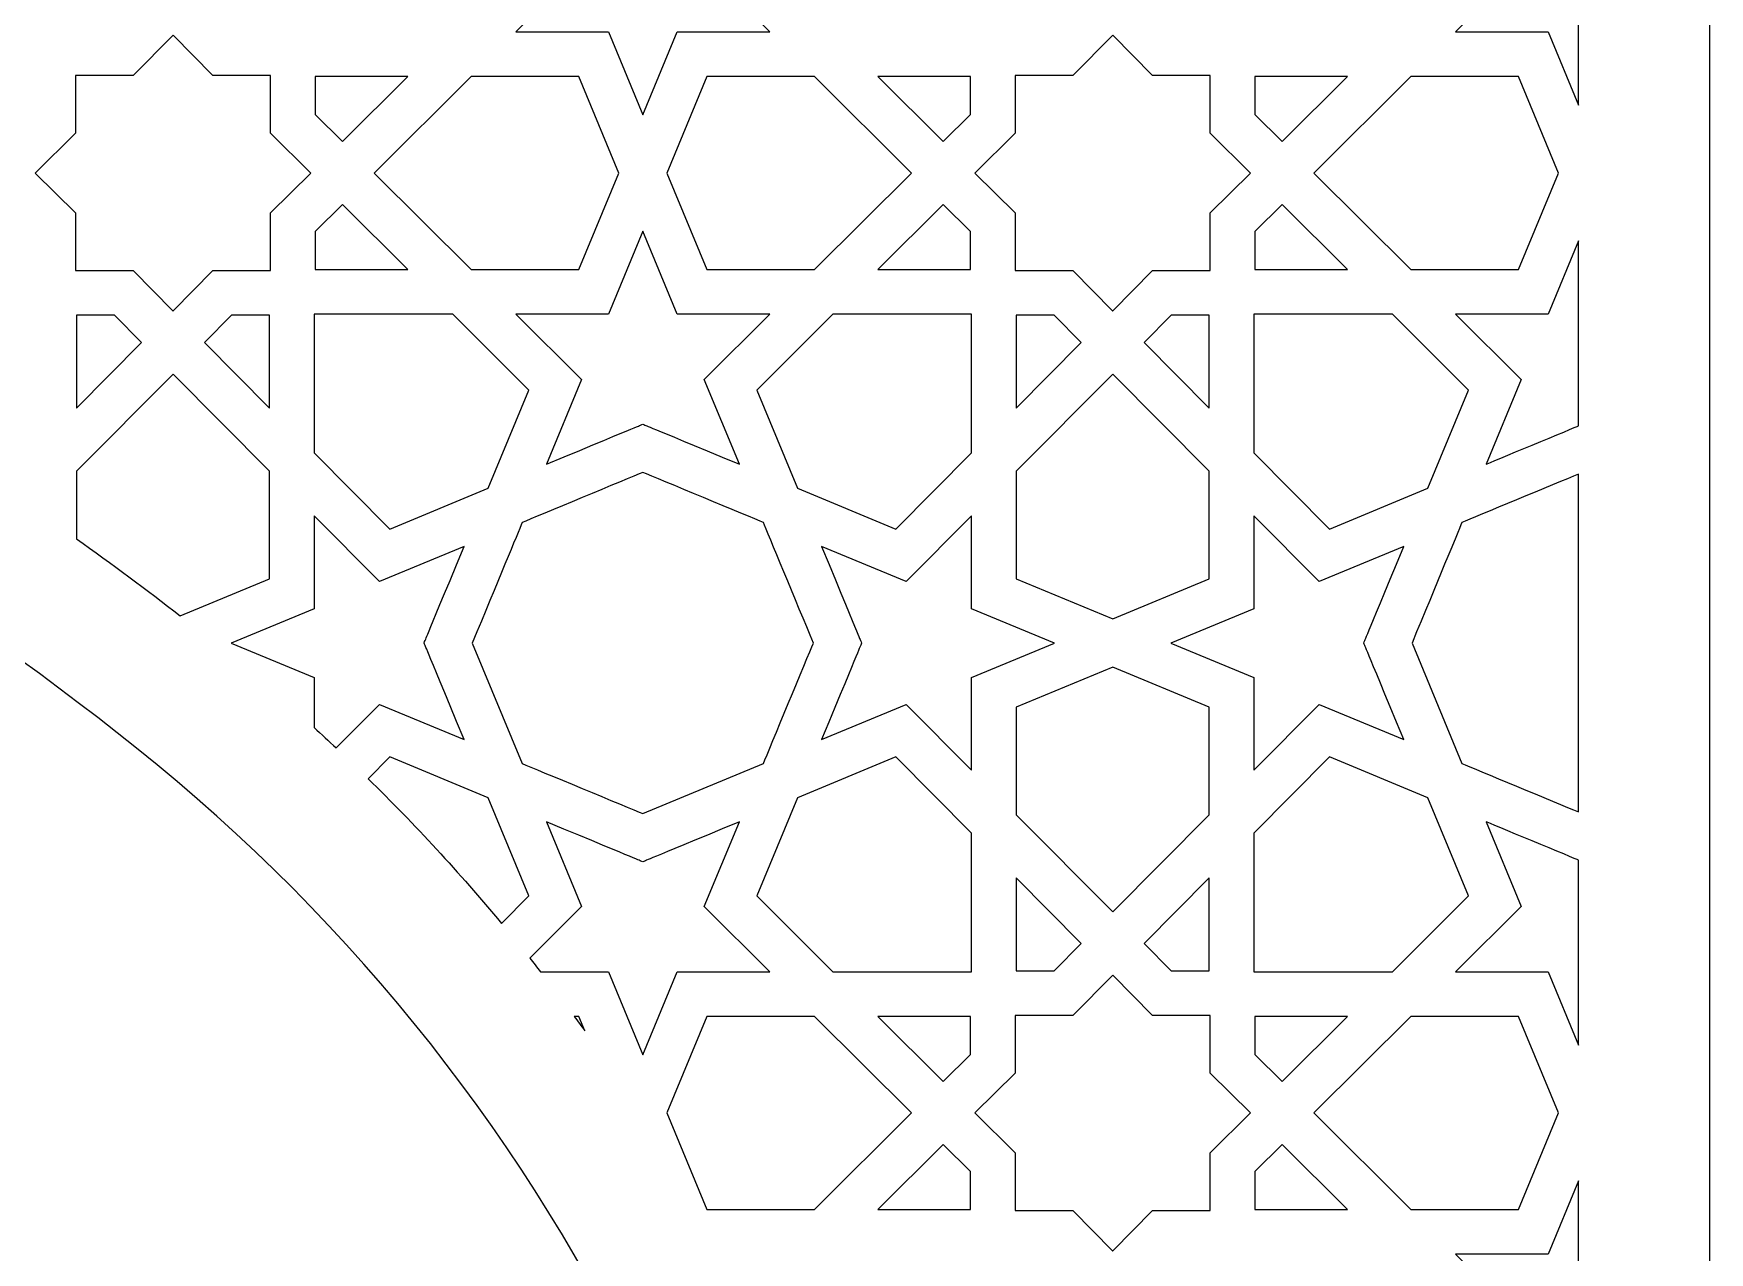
# Model space of a CAD drawing. Header units: millimetres. Extents: x -127 to 127, y -57 to 57.
# Drawn here: x 72.2 to 126.9, y -14.3 to 25.5 of the extents above; entities that cross this region are included whole.
import ezdxf

# ---------------------------------------------------------------- set-up
doc = ezdxf.new("R2010")
doc.units = ezdxf.units.MM
doc.header["$MEASUREMENT"] = 0
doc.layers.add('layer 1', color=7, linetype='Continuous')

msp = doc.modelspace()

# ---------------------------------------------------------------- linework, layer by layer
at = {"layer": 'layer 1', "color": 250}
for points, knots in [([(-126.8236, 57.1955), (-126.8236, 57.1955), (-126.8236, -56.9736), (-126.8236, -56.9736), (-126.8236, -56.9736), (-126.8236, -56.9736), (-98.0774, -56.9736), (-98.0774, -56.9736), (-98.0774, -56.9736), (-98.0774, -56.9736), (-98.0774, -45.5069), (-98.0774, -45.5069), (-98.0774, -45.5069), (-98.0774, -26.682), (-89.8408, -9.3041), (-75.48, 2.171), (-75.48, 2.171), (-48.3803, 23.8245), (-21.5625, 21.922), (0.0607, 47.8307), (0.0607, 47.8307), (21.6842, 21.922), (48.5017, 23.8249), (75.6017, 2.171), (75.6017, 2.171), (89.9626, -9.3041), (98.1992, -26.682), (98.1992, -45.5069), (98.1992, -45.5069), (98.1992, -45.5069), (98.1992, -56.9736), (98.1992, -56.9736), (98.1992, -56.9736), (98.1992, -56.9736), (126.9453, -56.9736), (126.9453, -56.9736), (126.9453, -56.9736), (126.9453, -56.9736), (126.9453, 57.1955), (126.9453, 57.1955), (126.9453, 57.1955), (126.9453, 57.1955), (-126.8236, 57.1955), (-126.8236, 57.1955)], [0, 0, 0, 0, 0.0833333, 0.0833333, 0.0833333, 0.0833333, 0.1666667, 0.1666667, 0.1666667, 0.1666667, 0.25, 0.25, 0.25, 0.25, 0.3333333, 0.3333333, 0.3333333, 0.3333333, 0.4166667, 0.4166667, 0.4166667, 0.4166667, 0.5, 0.5, 0.5, 0.5, 0.5833333, 0.5833333, 0.5833333, 0.5833333, 0.6666667, 0.6666667, 0.6666667, 0.6666667, 0.75, 0.75, 0.75, 0.75, 0.8333333, 0.8333333, 0.8333333, 0.8333333, 1, 1, 1, 1]), ([(92.1262, 29.1359), (92.3121, 29.2142), (91.942, 29.0604), (95.2765, 30.4426), (95.2765, 30.4426), (95.2765, 30.4426), (94.1299, 27.6783), (94.1299, 27.6783), (94.1299, 27.6783), (94.1299, 27.6783), (96.2724, 25.5457), (96.2724, 25.5457), (96.2724, 25.5457), (96.2724, 25.5457), (93.2466, 25.5457), (93.2466, 25.5457), (93.2466, 25.5457), (93.2466, 25.5457), (92.1262, 22.8403), (92.1262, 22.8403), (92.1262, 22.8403), (92.1262, 22.8403), (91.0057, 25.5457), (91.0057, 25.5457), (91.0057, 25.5457), (91.0057, 25.5457), (87.9803, 25.5457), (87.9803, 25.5457), (87.9803, 25.5457), (87.9803, 25.5457), (90.1227, 27.6783), (90.1227, 27.6783), (90.1227, 27.6783), (90.1227, 27.6783), (88.9762, 30.4426), (88.9762, 30.4426), (88.9762, 30.4426), (92.1791, 29.1151), (91.9036, 29.2294), (92.1262, 29.1359)], [0, 0, 0, 0, 0.0909091, 0.0909091, 0.0909091, 0.0909091, 0.1818182, 0.1818182, 0.1818182, 0.1818182, 0.2727273, 0.2727273, 0.2727273, 0.2727273, 0.3636364, 0.3636364, 0.3636364, 0.3636364, 0.4545455, 0.4545455, 0.4545455, 0.4545455, 0.5454545, 0.5454545, 0.5454545, 0.5454545, 0.6363636, 0.6363636, 0.6363636, 0.6363636, 0.7272727, 0.7272727, 0.7272727, 0.7272727, 0.8181818, 0.8181818, 0.8181818, 0.8181818, 1, 1, 1, 1]), ([(120.7978, 27.6783), (120.7978, 27.6783), (119.6513, 30.4426), (119.6513, 30.4426), (119.6513, 30.4426), (119.7046, 30.4204), (122.6203, 29.2121), (122.6707, 29.191), (122.6707, 29.191), (122.6707, 29.191), (122.6707, 23.1553), (122.6707, 23.1553), (122.6707, 23.1553), (122.6707, 23.1553), (121.6808, 25.5457), (121.6808, 25.5457), (121.6808, 25.5457), (121.6808, 25.5457), (118.6554, 25.5457), (118.6554, 25.5457), (118.6554, 25.5457), (118.6554, 25.5457), (120.7978, 27.6783), (120.7978, 27.6783)], [0, 0, 0, 0, 0.1428571, 0.1428571, 0.1428571, 0.1428571, 0.2857143, 0.2857143, 0.2857143, 0.2857143, 0.4285714, 0.4285714, 0.4285714, 0.4285714, 0.5714286, 0.5714286, 0.5714286, 0.5714286, 0.7142857, 0.7142857, 0.7142857, 0.7142857, 1, 1, 1, 1]), ([(72.2881, 20.9398), (72.2881, 20.9398), (73.6029, 22.2412), (73.6029, 22.2412), (73.6029, 22.2412), (73.6029, 22.2412), (73.6029, 24.1258), (73.6029, 24.1258), (73.6029, 24.1258), (73.6029, 24.1258), (75.487, 24.1258), (75.487, 24.1258), (75.487, 24.1258), (75.487, 24.1258), (76.7888, 25.4402), (76.7888, 25.4402), (76.7888, 25.4402), (76.7888, 25.4402), (78.0905, 24.1258), (78.0905, 24.1258), (78.0905, 24.1258), (78.0905, 24.1258), (79.9747, 24.1258), (79.9747, 24.1258), (79.9747, 24.1258), (79.9747, 24.1258), (79.9747, 22.2412), (79.9747, 22.2412), (79.9747, 22.2412), (79.9747, 22.2412), (81.2892, 20.9398), (81.2892, 20.9398), (81.2892, 20.9398), (81.2892, 20.9398), (79.9747, 19.6384), (79.9747, 19.6384), (79.9747, 19.6384), (79.9747, 19.6384), (79.9747, 17.7539), (79.9747, 17.7539), (79.9747, 17.7539), (79.9747, 17.7539), (78.0905, 17.7539), (78.0905, 17.7539), (78.0905, 17.7539), (78.0905, 17.7539), (76.7934, 16.444), (76.7934, 16.444), (76.7934, 16.444), (76.7934, 16.444), (76.793, 16.4444), (76.793, 16.4444), (76.793, 16.4444), (76.793, 16.4444), (76.7881, 16.4398), (76.7881, 16.4398), (76.7881, 16.4398), (76.7881, 16.4398), (75.487, 17.7539), (75.487, 17.7539), (75.487, 17.7539), (75.487, 17.7539), (73.6029, 17.7539), (73.6029, 17.7539), (73.6029, 17.7539), (73.6029, 17.7539), (73.6029, 19.6384), (73.6029, 19.6384), (73.6029, 19.6384), (73.6029, 19.6384), (72.2881, 20.9398), (72.2881, 20.9398)], [0, 0, 0, 0, 0.0526316, 0.0526316, 0.0526316, 0.0526316, 0.1052632, 0.1052632, 0.1052632, 0.1052632, 0.1578947, 0.1578947, 0.1578947, 0.1578947, 0.2105263, 0.2105263, 0.2105263, 0.2105263, 0.2631579, 0.2631579, 0.2631579, 0.2631579, 0.3157895, 0.3157895, 0.3157895, 0.3157895, 0.3684211, 0.3684211, 0.3684211, 0.3684211, 0.4210526, 0.4210526, 0.4210526, 0.4210526, 0.4736842, 0.4736842, 0.4736842, 0.4736842, 0.5263158, 0.5263158, 0.5263158, 0.5263158, 0.5789474, 0.5789474, 0.5789474, 0.5789474, 0.6315789, 0.6315789, 0.6315789, 0.6315789, 0.6842105, 0.6842105, 0.6842105, 0.6842105, 0.7368421, 0.7368421, 0.7368421, 0.7368421, 0.7894737, 0.7894737, 0.7894737, 0.7894737, 0.8421053, 0.8421053, 0.8421053, 0.8421053, 0.8947368, 0.8947368, 0.8947368, 0.8947368, 1, 1, 1, 1]), ([(107.4639, 25.4402), (107.4639, 25.4402), (108.7653, 24.1258), (108.7653, 24.1258), (108.7653, 24.1258), (108.7653, 24.1258), (110.6498, 24.1258), (110.6498, 24.1258), (110.6498, 24.1258), (110.6498, 24.1258), (110.6498, 22.2412), (110.6498, 22.2412), (110.6498, 22.2412), (110.6498, 22.2412), (111.9643, 20.9398), (111.9643, 20.9398), (111.9643, 20.9398), (111.9643, 20.9398), (110.6498, 19.6384), (110.6498, 19.6384), (110.6498, 19.6384), (110.6498, 19.6384), (110.6498, 17.7539), (110.6498, 17.7539), (110.6498, 17.7539), (110.6498, 17.7539), (108.7653, 17.7539), (108.7653, 17.7539), (108.7653, 17.7539), (108.7653, 17.7539), (107.4646, 16.4402), (107.4646, 16.4402), (107.4646, 16.4402), (107.4646, 16.4402), (107.46, 16.4444), (107.46, 16.4444), (107.46, 16.4444), (107.46, 16.4444), (107.4593, 16.4437), (107.4593, 16.4437), (107.4593, 16.4437), (107.4593, 16.4437), (106.1621, 17.7539), (106.1621, 17.7539), (106.1621, 17.7539), (106.1621, 17.7539), (104.2779, 17.7539), (104.2779, 17.7539), (104.2779, 17.7539), (104.2779, 17.7539), (104.2779, 19.6384), (104.2779, 19.6384), (104.2779, 19.6384), (104.2779, 19.6384), (102.9631, 20.9398), (102.9631, 20.9398), (102.9631, 20.9398), (102.9631, 20.9398), (104.2779, 22.2412), (104.2779, 22.2412), (104.2779, 22.2412), (104.2779, 22.2412), (104.2779, 24.1258), (104.2779, 24.1258), (104.2779, 24.1258), (104.2779, 24.1258), (106.1621, 24.1258), (106.1621, 24.1258), (106.1621, 24.1258), (106.1621, 24.1258), (107.4639, 25.4402), (107.4639, 25.4402)], [0, 0, 0, 0, 0.0526316, 0.0526316, 0.0526316, 0.0526316, 0.1052632, 0.1052632, 0.1052632, 0.1052632, 0.1578947, 0.1578947, 0.1578947, 0.1578947, 0.2105263, 0.2105263, 0.2105263, 0.2105263, 0.2631579, 0.2631579, 0.2631579, 0.2631579, 0.3157895, 0.3157895, 0.3157895, 0.3157895, 0.3684211, 0.3684211, 0.3684211, 0.3684211, 0.4210526, 0.4210526, 0.4210526, 0.4210526, 0.4736842, 0.4736842, 0.4736842, 0.4736842, 0.5263158, 0.5263158, 0.5263158, 0.5263158, 0.5789474, 0.5789474, 0.5789474, 0.5789474, 0.6315789, 0.6315789, 0.6315789, 0.6315789, 0.6842105, 0.6842105, 0.6842105, 0.6842105, 0.7368421, 0.7368421, 0.7368421, 0.7368421, 0.7894737, 0.7894737, 0.7894737, 0.7894737, 0.8421053, 0.8421053, 0.8421053, 0.8421053, 0.8947368, 0.8947368, 0.8947368, 0.8947368, 1, 1, 1, 1]), ([(84.4578, 24.0919), (84.4578, 24.0919), (82.32, 21.9643), (82.32, 21.9643), (82.32, 21.9643), (82.32, 21.9643), (81.4285, 22.8477), (81.4285, 22.8477), (81.4285, 22.8477), (81.4285, 22.8477), (81.4285, 24.0919), (81.4285, 24.0919), (81.4285, 24.0919), (81.4285, 24.0919), (84.4578, 24.0919), (84.4578, 24.0919)], [0, 0, 0, 0, 0.2, 0.2, 0.2, 0.2, 0.4, 0.4, 0.4, 0.4, 0.6, 0.6, 0.6, 0.6, 1, 1, 1, 1]), ([(86.5202, 24.0919), (86.5202, 24.0919), (90.0342, 24.0919), (90.0342, 24.0919), (90.0342, 24.0919), (90.0342, 24.0919), (91.3391, 20.9398), (91.3391, 20.9398), (91.3391, 20.9398), (91.3391, 20.9398), (90.0342, 17.7881), (90.0342, 17.7881), (90.0342, 17.7881), (90.0342, 17.7881), (86.5202, 17.7881), (86.5202, 17.7881), (86.5202, 17.7881), (86.5202, 17.7881), (83.3522, 20.9398), (83.3522, 20.9398), (83.3522, 20.9398), (83.3522, 20.9398), (86.5202, 24.0919), (86.5202, 24.0919)], [0, 0, 0, 0, 0.1428571, 0.1428571, 0.1428571, 0.1428571, 0.2857143, 0.2857143, 0.2857143, 0.2857143, 0.4285714, 0.4285714, 0.4285714, 0.4285714, 0.5714286, 0.5714286, 0.5714286, 0.5714286, 0.7142857, 0.7142857, 0.7142857, 0.7142857, 1, 1, 1, 1]), ([(97.7325, 17.7881), (97.7325, 17.7881), (94.2185, 17.7881), (94.2185, 17.7881), (94.2185, 17.7881), (94.2185, 17.7881), (92.9132, 20.9398), (92.9132, 20.9398), (92.9132, 20.9398), (92.9132, 20.9398), (94.2185, 24.0919), (94.2185, 24.0919), (94.2185, 24.0919), (94.2185, 24.0919), (97.7325, 24.0919), (97.7325, 24.0919), (97.7325, 24.0919), (97.7325, 24.0919), (100.9005, 20.9398), (100.9005, 20.9398), (100.9005, 20.9398), (100.9005, 20.9398), (97.7325, 17.7881), (97.7325, 17.7881)], [0, 0, 0, 0, 0.1428571, 0.1428571, 0.1428571, 0.1428571, 0.2857143, 0.2857143, 0.2857143, 0.2857143, 0.4285714, 0.4285714, 0.4285714, 0.4285714, 0.5714286, 0.5714286, 0.5714286, 0.5714286, 0.7142857, 0.7142857, 0.7142857, 0.7142857, 1, 1, 1, 1]), ([(102.8238, 24.0919), (102.8238, 24.0919), (102.8238, 22.8477), (102.8238, 22.8477), (102.8238, 22.8477), (102.8238, 22.8477), (101.9323, 21.9643), (101.9323, 21.9643), (101.9323, 21.9643), (101.9323, 21.9643), (99.7945, 24.0919), (99.7945, 24.0919), (99.7945, 24.0919), (99.7945, 24.0919), (102.8238, 24.0919), (102.8238, 24.0919)], [0, 0, 0, 0, 0.2, 0.2, 0.2, 0.2, 0.4, 0.4, 0.4, 0.4, 0.6, 0.6, 0.6, 0.6, 1, 1, 1, 1]), ([(115.1329, 24.0919), (115.1329, 24.0919), (112.9951, 21.9643), (112.9951, 21.9643), (112.9951, 21.9643), (112.9951, 21.9643), (112.1036, 22.8477), (112.1036, 22.8477), (112.1036, 22.8477), (112.1036, 22.8477), (112.1036, 24.0919), (112.1036, 24.0919), (112.1036, 24.0919), (112.1036, 24.0919), (115.1329, 24.0919), (115.1329, 24.0919)], [0, 0, 0, 0, 0.2, 0.2, 0.2, 0.2, 0.4, 0.4, 0.4, 0.4, 0.6, 0.6, 0.6, 0.6, 1, 1, 1, 1]), ([(120.7089, 17.7881), (120.7089, 17.7881), (117.1949, 17.7881), (117.1949, 17.7881), (117.1949, 17.7881), (117.1949, 17.7881), (114.027, 20.9398), (114.027, 20.9398), (114.027, 20.9398), (114.027, 20.9398), (117.1949, 24.0919), (117.1949, 24.0919), (117.1949, 24.0919), (117.1949, 24.0919), (120.7089, 24.0919), (120.7089, 24.0919), (120.7089, 24.0919), (120.7089, 24.0919), (122.0142, 20.9398), (122.0142, 20.9398), (122.0142, 20.9398), (122.0142, 20.9398), (120.7089, 17.7881), (120.7089, 17.7881)], [0, 0, 0, 0, 0.1428571, 0.1428571, 0.1428571, 0.1428571, 0.2857143, 0.2857143, 0.2857143, 0.2857143, 0.4285714, 0.4285714, 0.4285714, 0.4285714, 0.5714286, 0.5714286, 0.5714286, 0.5714286, 0.7142857, 0.7142857, 0.7142857, 0.7142857, 1, 1, 1, 1]), ([(81.4285, 17.7881), (81.4285, 17.7881), (81.4285, 19.032), (81.4285, 19.032), (81.4285, 19.032), (81.4285, 19.032), (82.32, 19.9157), (82.32, 19.9157), (82.32, 19.9157), (82.32, 19.9157), (84.4578, 17.7881), (84.4578, 17.7881), (84.4578, 17.7881), (84.4578, 17.7881), (81.4285, 17.7881), (81.4285, 17.7881)], [0, 0, 0, 0, 0.2, 0.2, 0.2, 0.2, 0.4, 0.4, 0.4, 0.4, 0.6, 0.6, 0.6, 0.6, 1, 1, 1, 1]), ([(99.7945, 17.7881), (99.7945, 17.7881), (101.9323, 19.9157), (101.9323, 19.9157), (101.9323, 19.9157), (101.9323, 19.9157), (102.8238, 19.032), (102.8238, 19.032), (102.8238, 19.032), (102.8238, 19.032), (102.8238, 17.7881), (102.8238, 17.7881), (102.8238, 17.7881), (102.8238, 17.7881), (99.7945, 17.7881), (99.7945, 17.7881)], [0, 0, 0, 0, 0.2, 0.2, 0.2, 0.2, 0.4, 0.4, 0.4, 0.4, 0.6, 0.6, 0.6, 0.6, 1, 1, 1, 1]), ([(112.1036, 17.7881), (112.1036, 17.7881), (112.1036, 19.032), (112.1036, 19.032), (112.1036, 19.032), (112.1036, 19.032), (112.9951, 19.9157), (112.9951, 19.9157), (112.9951, 19.9157), (112.9951, 19.9157), (115.1329, 17.7881), (115.1329, 17.7881), (115.1329, 17.7881), (115.1329, 17.7881), (112.1036, 17.7881), (112.1036, 17.7881)], [0, 0, 0, 0, 0.2, 0.2, 0.2, 0.2, 0.4, 0.4, 0.4, 0.4, 0.6, 0.6, 0.6, 0.6, 1, 1, 1, 1]), ([(91.0057, 16.3343), (91.0057, 16.3343), (92.1262, 19.0394), (92.1262, 19.0394), (92.1262, 19.0394), (92.1262, 19.0394), (93.2466, 16.3343), (93.2466, 16.3343), (93.2466, 16.3343), (93.2466, 16.3343), (96.2724, 16.3343), (96.2724, 16.3343), (96.2724, 16.3343), (96.2724, 16.3343), (94.1299, 14.2014), (94.1299, 14.2014), (94.1299, 14.2014), (94.1299, 14.2014), (95.2765, 11.4374), (95.2765, 11.4374), (95.2765, 11.4374), (92.0426, 12.7776), (92.3459, 12.6517), (92.1262, 12.7438), (92.1262, 12.7438), (91.9216, 12.658), (92.3244, 12.8252), (88.9762, 11.4374), (88.9762, 11.4374), (88.9762, 11.4374), (90.1227, 14.2014), (90.1227, 14.2014), (90.1227, 14.2014), (90.1227, 14.2014), (87.9803, 16.3343), (87.9803, 16.3343), (87.9803, 16.3343), (87.9803, 16.3343), (91.0057, 16.3343), (91.0057, 16.3343)], [0, 0, 0, 0, 0.0909091, 0.0909091, 0.0909091, 0.0909091, 0.1818182, 0.1818182, 0.1818182, 0.1818182, 0.2727273, 0.2727273, 0.2727273, 0.2727273, 0.3636364, 0.3636364, 0.3636364, 0.3636364, 0.4545455, 0.4545455, 0.4545455, 0.4545455, 0.5454545, 0.5454545, 0.5454545, 0.5454545, 0.6363636, 0.6363636, 0.6363636, 0.6363636, 0.7272727, 0.7272727, 0.7272727, 0.7272727, 0.8181818, 0.8181818, 0.8181818, 0.8181818, 1, 1, 1, 1]), ([(122.6707, 12.6891), (122.6259, 12.6704), (119.6961, 11.4558), (119.6513, 11.4374), (119.6513, 11.4374), (119.6513, 11.4374), (120.7978, 14.2014), (120.7978, 14.2014), (120.7978, 14.2014), (120.7978, 14.2014), (118.6554, 16.3343), (118.6554, 16.3343), (118.6554, 16.3343), (118.6554, 16.3343), (121.6808, 16.3343), (121.6808, 16.3343), (121.6808, 16.3343), (121.6808, 16.3343), (122.6707, 18.7244), (122.6707, 18.7244), (122.6707, 18.7244), (122.6707, 18.7244), (122.6707, 12.6891), (122.6707, 12.6891)], [0, 0, 0, 0, 0.1428571, 0.1428571, 0.1428571, 0.1428571, 0.2857143, 0.2857143, 0.2857143, 0.2857143, 0.4285714, 0.4285714, 0.4285714, 0.4285714, 0.5714286, 0.5714286, 0.5714286, 0.5714286, 0.7142857, 0.7142857, 0.7142857, 0.7142857, 1, 1, 1, 1]), ([(73.6367, 13.2708), (73.6367, 13.2708), (73.6367, 16.3001), (73.6367, 16.3001), (73.6367, 16.3001), (73.6367, 16.3001), (74.881, 16.3001), (74.881, 16.3001), (74.881, 16.3001), (74.881, 16.3001), (75.7647, 15.4086), (75.7647, 15.4086), (75.7647, 15.4086), (75.7647, 15.4086), (73.6367, 13.2708), (73.6367, 13.2708)], [0, 0, 0, 0, 0.2, 0.2, 0.2, 0.2, 0.4, 0.4, 0.4, 0.4, 0.6, 0.6, 0.6, 0.6, 1, 1, 1, 1]), ([(79.9405, 16.3001), (79.9405, 16.3001), (79.9405, 13.2708), (79.9405, 13.2708), (79.9405, 13.2708), (79.9405, 13.2708), (77.8129, 15.4086), (77.8129, 15.4086), (77.8129, 15.4086), (77.8129, 15.4086), (78.6966, 16.3001), (78.6966, 16.3001), (78.6966, 16.3001), (78.6966, 16.3001), (79.9405, 16.3001), (79.9405, 16.3001)], [0, 0, 0, 0, 0.2, 0.2, 0.2, 0.2, 0.4, 0.4, 0.4, 0.4, 0.6, 0.6, 0.6, 0.6, 1, 1, 1, 1]), ([(87.0758, 10.6514), (87.0758, 10.6514), (83.8701, 9.3218), (83.8701, 9.3218), (83.8701, 9.3218), (83.8701, 9.3218), (81.3943, 11.8089), (81.3943, 11.8089), (81.3943, 11.8089), (81.3943, 11.8089), (81.3943, 16.3343), (81.3943, 16.3343), (81.3943, 16.3343), (81.3943, 16.3343), (85.9197, 16.3343), (85.9197, 16.3343), (85.9197, 16.3343), (85.9197, 16.3343), (88.4068, 13.8589), (88.4068, 13.8589), (88.4068, 13.8589), (88.4068, 13.8589), (87.0758, 10.6514), (87.0758, 10.6514)], [0, 0, 0, 0, 0.1428571, 0.1428571, 0.1428571, 0.1428571, 0.2857143, 0.2857143, 0.2857143, 0.2857143, 0.4285714, 0.4285714, 0.4285714, 0.4285714, 0.5714286, 0.5714286, 0.5714286, 0.5714286, 0.7142857, 0.7142857, 0.7142857, 0.7142857, 1, 1, 1, 1]), ([(102.858, 11.8089), (102.858, 11.8089), (100.3826, 9.3218), (100.3826, 9.3218), (100.3826, 9.3218), (100.3826, 9.3218), (97.1751, 10.6521), (97.1751, 10.6521), (97.1751, 10.6521), (97.1751, 10.6521), (95.8459, 13.8589), (95.8459, 13.8589), (95.8459, 13.8589), (95.8459, 13.8589), (98.3326, 16.3343), (98.3326, 16.3343), (98.3326, 16.3343), (98.3326, 16.3343), (102.858, 16.3343), (102.858, 16.3343), (102.858, 16.3343), (102.858, 16.3343), (102.858, 11.8089), (102.858, 11.8089)], [0, 0, 0, 0, 0.1428571, 0.1428571, 0.1428571, 0.1428571, 0.2857143, 0.2857143, 0.2857143, 0.2857143, 0.4285714, 0.4285714, 0.4285714, 0.4285714, 0.5714286, 0.5714286, 0.5714286, 0.5714286, 0.7142857, 0.7142857, 0.7142857, 0.7142857, 1, 1, 1, 1]), ([(104.3118, 13.2708), (104.3118, 13.2708), (104.3118, 16.3001), (104.3118, 16.3001), (104.3118, 16.3001), (104.3118, 16.3001), (105.5561, 16.3001), (105.5561, 16.3001), (105.5561, 16.3001), (105.5561, 16.3001), (106.4398, 15.4086), (106.4398, 15.4086), (106.4398, 15.4086), (106.4398, 15.4086), (104.3118, 13.2708), (104.3118, 13.2708)], [0, 0, 0, 0, 0.2, 0.2, 0.2, 0.2, 0.4, 0.4, 0.4, 0.4, 0.6, 0.6, 0.6, 0.6, 1, 1, 1, 1]), ([(110.6156, 16.3001), (110.6156, 16.3001), (110.6156, 13.2708), (110.6156, 13.2708), (110.6156, 13.2708), (110.6156, 13.2708), (108.4876, 15.4086), (108.4876, 15.4086), (108.4876, 15.4086), (108.4876, 15.4086), (109.3717, 16.3001), (109.3717, 16.3001), (109.3717, 16.3001), (109.3717, 16.3001), (110.6156, 16.3001), (110.6156, 16.3001)], [0, 0, 0, 0, 0.2, 0.2, 0.2, 0.2, 0.4, 0.4, 0.4, 0.4, 0.6, 0.6, 0.6, 0.6, 1, 1, 1, 1]), ([(114.5448, 9.3218), (114.5448, 9.3218), (112.0694, 11.8089), (112.0694, 11.8089), (112.0694, 11.8089), (112.0694, 11.8089), (112.0694, 16.3343), (112.0694, 16.3343), (112.0694, 16.3343), (112.0694, 16.3343), (116.5948, 16.3343), (116.5948, 16.3343), (116.5948, 16.3343), (116.5948, 16.3343), (119.0819, 13.8589), (119.0819, 13.8589), (119.0819, 13.8589), (119.0819, 13.8589), (117.7509, 10.6514), (117.7509, 10.6514), (117.7509, 10.6514), (117.7509, 10.6514), (114.5448, 9.3218), (114.5448, 9.3218)], [0, 0, 0, 0, 0.1428571, 0.1428571, 0.1428571, 0.1428571, 0.2857143, 0.2857143, 0.2857143, 0.2857143, 0.4285714, 0.4285714, 0.4285714, 0.4285714, 0.5714286, 0.5714286, 0.5714286, 0.5714286, 0.7142857, 0.7142857, 0.7142857, 0.7142857, 1, 1, 1, 1]), ([(73.6367, 11.2088), (73.6367, 11.2088), (76.7888, 14.3768), (76.7888, 14.3768), (76.7888, 14.3768), (76.7888, 14.3768), (79.9405, 11.2088), (79.9405, 11.2088), (79.9405, 11.2088), (79.9405, 11.2088), (79.9405, 7.6948), (79.9405, 7.6948), (79.9405, 7.6948), (79.9405, 7.6948), (77.0269, 6.4883), (77.0269, 6.4883), (77.0269, 6.4883), (75.927, 7.3403), (74.7871, 8.1862), (73.6367, 9.0047), (73.6367, 9.0047), (73.6367, 9.0047), (73.6367, 11.2088), (73.6367, 11.2088)], [0, 0, 0, 0, 0.1428571, 0.1428571, 0.1428571, 0.1428571, 0.2857143, 0.2857143, 0.2857143, 0.2857143, 0.4285714, 0.4285714, 0.4285714, 0.4285714, 0.5714286, 0.5714286, 0.5714286, 0.5714286, 0.7142857, 0.7142857, 0.7142857, 0.7142857, 1, 1, 1, 1]), ([(110.6156, 11.2088), (110.6156, 11.2088), (110.6156, 7.6948), (110.6156, 7.6948), (110.6156, 7.6948), (110.6156, 7.6948), (107.4639, 6.3895), (107.4639, 6.3895), (107.4639, 6.3895), (107.4639, 6.3895), (104.3118, 7.6948), (104.3118, 7.6948), (104.3118, 7.6948), (104.3118, 7.6948), (104.3118, 11.2088), (104.3118, 11.2088), (104.3118, 11.2088), (104.3118, 11.2088), (107.4639, 14.3768), (107.4639, 14.3768), (107.4639, 14.3768), (107.4639, 14.3768), (110.6156, 11.2088), (110.6156, 11.2088)], [0, 0, 0, 0, 0.1428571, 0.1428571, 0.1428571, 0.1428571, 0.2857143, 0.2857143, 0.2857143, 0.2857143, 0.4285714, 0.4285714, 0.4285714, 0.4285714, 0.5714286, 0.5714286, 0.5714286, 0.5714286, 0.7142857, 0.7142857, 0.7142857, 0.7142857, 1, 1, 1, 1]), ([(88.1849, 9.5349), (88.658, 9.7321), (91.6263, 10.9619), (92.1262, 11.1693), (92.1262, 11.1693), (92.6253, 10.9626), (95.5947, 9.7321), (96.0674, 9.5349), (96.0674, 9.5349), (96.2018, 9.1948), (97.16, 6.888), (97.693, 5.6025), (97.693, 5.6025), (97.487, 5.1051), (96.2628, 2.1516), (96.06, 1.6665), (96.06, 1.6665), (96.06, 1.6665), (92.1262, 0.0356), (92.1262, 0.0356), (92.1262, 0.0356), (91.6266, 0.2427), (88.6552, 1.4746), (88.1909, 1.6672), (88.1909, 1.6672), (88.1909, 1.6672), (86.5593, 5.6025), (86.5593, 5.6025), (86.5593, 5.6025), (87.3711, 7.5615), (88.0445, 9.1796), (88.1849, 9.5349)], [0, 0, 0, 0, 0.1111111, 0.1111111, 0.1111111, 0.1111111, 0.2222222, 0.2222222, 0.2222222, 0.2222222, 0.3333333, 0.3333333, 0.3333333, 0.3333333, 0.4444444, 0.4444444, 0.4444444, 0.4444444, 0.5555556, 0.5555556, 0.5555556, 0.5555556, 0.6666667, 0.6666667, 0.6666667, 0.6666667, 0.7777778, 0.7777778, 0.7777778, 0.7777778, 1, 1, 1, 1]), ([(122.6707, 0.0896), (121.919, 0.4015), (119.2996, 1.4877), (118.866, 1.6672), (118.866, 1.6672), (118.866, 1.6672), (117.2344, 5.6025), (117.2344, 5.6025), (117.2344, 5.6025), (118.0462, 7.5615), (118.7196, 9.1796), (118.86, 9.5349), (118.86, 9.5349), (119.3013, 9.719), (121.919, 10.8035), (122.6707, 11.1153), (122.6707, 11.1153), (122.6707, 11.1153), (122.6707, 0.0896), (122.6707, 0.0896)], [0, 0, 0, 0, 0.1666667, 0.1666667, 0.1666667, 0.1666667, 0.3333333, 0.3333333, 0.3333333, 0.3333333, 0.5, 0.5, 0.5, 0.5, 0.6666667, 0.6666667, 0.6666667, 0.6666667, 1, 1, 1, 1]), ([(78.6892, 5.6025), (78.6892, 5.6025), (81.3943, 6.7225), (81.3943, 6.7225), (81.3943, 6.7225), (81.3943, 6.7225), (81.3943, 9.7483), (81.3943, 9.7483), (81.3943, 9.7483), (81.3943, 9.7483), (83.5269, 7.6059), (83.5269, 7.6059), (83.5269, 7.6059), (83.5269, 7.6059), (86.2912, 8.7524), (86.2912, 8.7524), (86.2912, 8.7524), (84.8706, 5.3252), (85.1041, 5.8875), (84.9852, 5.6025), (84.9852, 5.6025), (85.0773, 5.382), (84.8935, 5.8247), (86.2912, 2.4522), (86.2912, 2.4522), (86.2912, 2.4522), (83.5269, 3.5987), (83.5269, 3.5987), (83.5269, 3.5987), (83.5269, 3.5987), (82.1143, 2.1795), (82.1143, 2.1795), (82.1143, 2.1795), (81.8762, 2.4024), (81.6363, 2.624), (81.3943, 2.8438), (81.3943, 2.8438), (81.3943, 2.8438), (81.3943, 4.4821), (81.3943, 4.4821), (81.3943, 4.4821), (81.3943, 4.4821), (78.6892, 5.6025), (78.6892, 5.6025)], [0, 0, 0, 0, 0.0833333, 0.0833333, 0.0833333, 0.0833333, 0.1666667, 0.1666667, 0.1666667, 0.1666667, 0.25, 0.25, 0.25, 0.25, 0.3333333, 0.3333333, 0.3333333, 0.3333333, 0.4166667, 0.4166667, 0.4166667, 0.4166667, 0.5, 0.5, 0.5, 0.5, 0.5833333, 0.5833333, 0.5833333, 0.5833333, 0.6666667, 0.6666667, 0.6666667, 0.6666667, 0.75, 0.75, 0.75, 0.75, 0.8333333, 0.8333333, 0.8333333, 0.8333333, 1, 1, 1, 1]), ([(99.2678, 5.6025), (99.1747, 5.824), (99.3528, 5.3947), (97.9611, 8.7524), (97.9611, 8.7524), (97.9611, 8.7524), (100.7255, 7.6059), (100.7255, 7.6059), (100.7255, 7.6059), (100.7255, 7.6059), (102.858, 9.7483), (102.858, 9.7483), (102.858, 9.7483), (102.858, 9.7483), (102.858, 6.7229), (102.858, 6.7229), (102.858, 6.7229), (102.858, 6.7229), (105.5635, 5.6025), (105.5635, 5.6025), (105.5635, 5.6025), (105.5635, 5.6025), (102.858, 4.4821), (102.858, 4.4821), (102.858, 4.4821), (102.858, 4.4821), (102.858, 1.4563), (102.858, 1.4563), (102.858, 1.4563), (102.858, 1.4563), (100.7255, 3.5987), (100.7255, 3.5987), (100.7255, 3.5987), (100.7255, 3.5987), (97.9611, 2.4522), (97.9611, 2.4522), (97.9611, 2.4522), (99.2953, 5.6713), (99.175, 5.3816), (99.2678, 5.6025)], [0, 0, 0, 0, 0.0909091, 0.0909091, 0.0909091, 0.0909091, 0.1818182, 0.1818182, 0.1818182, 0.1818182, 0.2727273, 0.2727273, 0.2727273, 0.2727273, 0.3636364, 0.3636364, 0.3636364, 0.3636364, 0.4545455, 0.4545455, 0.4545455, 0.4545455, 0.5454545, 0.5454545, 0.5454545, 0.5454545, 0.6363636, 0.6363636, 0.6363636, 0.6363636, 0.7272727, 0.7272727, 0.7272727, 0.7272727, 0.8181818, 0.8181818, 0.8181818, 0.8181818, 1, 1, 1, 1]), ([(115.6596, 5.6025), (115.7439, 5.4025), (115.6141, 5.715), (116.9663, 2.4522), (116.9663, 2.4522), (116.9663, 2.4522), (114.2019, 3.5987), (114.2019, 3.5987), (114.2019, 3.5987), (114.2019, 3.5987), (112.0694, 1.4563), (112.0694, 1.4563), (112.0694, 1.4563), (112.0694, 1.4563), (112.0694, 4.4821), (112.0694, 4.4821), (112.0694, 4.4821), (112.0694, 4.4821), (109.3643, 5.6025), (109.3643, 5.6025), (109.3643, 5.6025), (109.3643, 5.6025), (112.0694, 6.7225), (112.0694, 6.7225), (112.0694, 6.7225), (112.0694, 6.7225), (112.0694, 9.7483), (112.0694, 9.7483), (112.0694, 9.7483), (112.0694, 9.7483), (114.2019, 7.6059), (114.2019, 7.6059), (114.2019, 7.6059), (114.2019, 7.6059), (116.9663, 8.7524), (116.9663, 8.7524), (116.9663, 8.7524), (115.6116, 5.4839), (115.745, 5.8053), (115.6596, 5.6025)], [0, 0, 0, 0, 0.0909091, 0.0909091, 0.0909091, 0.0909091, 0.1818182, 0.1818182, 0.1818182, 0.1818182, 0.2727273, 0.2727273, 0.2727273, 0.2727273, 0.3636364, 0.3636364, 0.3636364, 0.3636364, 0.4545455, 0.4545455, 0.4545455, 0.4545455, 0.5454545, 0.5454545, 0.5454545, 0.5454545, 0.6363636, 0.6363636, 0.6363636, 0.6363636, 0.7272727, 0.7272727, 0.7272727, 0.7272727, 0.8181818, 0.8181818, 0.8181818, 0.8181818, 1, 1, 1, 1]), ([(110.6156, -0.0039), (110.6156, -0.0039), (107.4639, -3.1718), (107.4639, -3.1718), (107.4639, -3.1718), (107.4639, -3.1718), (104.3118, -0.0039), (104.3118, -0.0039), (104.3118, -0.0039), (104.3118, -0.0039), (104.3118, 3.5102), (104.3118, 3.5102), (104.3118, 3.5102), (104.3118, 3.5102), (107.4639, 4.8154), (107.4639, 4.8154), (107.4639, 4.8154), (107.4639, 4.8154), (110.6156, 3.5102), (110.6156, 3.5102), (110.6156, 3.5102), (110.6156, 3.5102), (110.6156, -0.0039), (110.6156, -0.0039)], [0, 0, 0, 0, 0.1428571, 0.1428571, 0.1428571, 0.1428571, 0.2857143, 0.2857143, 0.2857143, 0.2857143, 0.4285714, 0.4285714, 0.4285714, 0.4285714, 0.5714286, 0.5714286, 0.5714286, 0.5714286, 0.7142857, 0.7142857, 0.7142857, 0.7142857, 1, 1, 1, 1]), ([(83.8701, 1.8828), (83.8701, 1.8828), (87.0769, 0.5528), (87.0769, 0.5528), (87.0769, 0.5528), (87.0769, 0.5528), (88.4068, -2.6539), (88.4068, -2.6539), (88.4068, -2.6539), (88.4068, -2.6539), (87.5101, -3.5465), (87.5101, -3.5465), (87.5101, -3.5465), (86.1427, -1.9032), (84.6815, -0.3168), (83.1635, 1.1734), (83.1635, 1.1734), (83.1635, 1.1734), (83.8701, 1.8828), (83.8701, 1.8828)], [0, 0, 0, 0, 0.1666667, 0.1666667, 0.1666667, 0.1666667, 0.3333333, 0.3333333, 0.3333333, 0.3333333, 0.5, 0.5, 0.5, 0.5, 0.6666667, 0.6666667, 0.6666667, 0.6666667, 1, 1, 1, 1]), ([(97.1758, 0.5528), (97.1758, 0.5528), (100.3826, 1.8828), (100.3826, 1.8828), (100.3826, 1.8828), (100.3826, 1.8828), (102.858, -0.6039), (102.858, -0.6039), (102.858, -0.6039), (102.858, -0.6039), (102.858, -5.1294), (102.858, -5.1294), (102.858, -5.1294), (102.858, -5.1294), (98.3326, -5.1294), (98.3326, -5.1294), (98.3326, -5.1294), (98.3326, -5.1294), (95.8459, -2.6539), (95.8459, -2.6539), (95.8459, -2.6539), (95.8459, -2.6539), (97.1758, 0.5528), (97.1758, 0.5528)], [0, 0, 0, 0, 0.1428571, 0.1428571, 0.1428571, 0.1428571, 0.2857143, 0.2857143, 0.2857143, 0.2857143, 0.4285714, 0.4285714, 0.4285714, 0.4285714, 0.5714286, 0.5714286, 0.5714286, 0.5714286, 0.7142857, 0.7142857, 0.7142857, 0.7142857, 1, 1, 1, 1]), ([(112.0694, -5.1294), (112.0694, -5.1294), (112.0694, -0.6039), (112.0694, -0.6039), (112.0694, -0.6039), (112.0694, -0.6039), (114.5448, 1.8828), (114.5448, 1.8828), (114.5448, 1.8828), (114.5448, 1.8828), (117.7516, 0.5528), (117.7516, 0.5528), (117.7516, 0.5528), (117.7516, 0.5528), (119.0819, -2.6539), (119.0819, -2.6539), (119.0819, -2.6539), (119.0819, -2.6539), (116.5948, -5.1294), (116.5948, -5.1294), (116.5948, -5.1294), (116.5948, -5.1294), (112.0694, -5.1294), (112.0694, -5.1294)], [0, 0, 0, 0, 0.1428571, 0.1428571, 0.1428571, 0.1428571, 0.2857143, 0.2857143, 0.2857143, 0.2857143, 0.4285714, 0.4285714, 0.4285714, 0.4285714, 0.5714286, 0.5714286, 0.5714286, 0.5714286, 0.7142857, 0.7142857, 0.7142857, 0.7142857, 1, 1, 1, 1]), ([(90.1227, -2.9968), (90.1227, -2.9968), (88.9762, -0.2325), (88.9762, -0.2325), (88.9762, -0.2325), (92.232, -1.5822), (91.9149, -1.4503), (92.1262, -1.5388), (92.1262, -1.5388), (92.3121, -1.4608), (92.093, -1.5519), (95.2765, -0.2325), (95.2765, -0.2325), (95.2765, -0.2325), (94.1299, -2.9968), (94.1299, -2.9968), (94.1299, -2.9968), (94.1299, -2.9968), (96.2724, -5.1294), (96.2724, -5.1294), (96.2724, -5.1294), (96.2724, -5.1294), (93.2466, -5.1294), (93.2466, -5.1294), (93.2466, -5.1294), (93.2466, -5.1294), (92.1262, -7.8348), (92.1262, -7.8348), (92.1262, -7.8348), (92.1262, -7.8348), (91.0057, -5.1294), (91.0057, -5.1294), (91.0057, -5.1294), (91.0057, -5.1294), (88.785, -5.1294), (88.785, -5.1294), (88.785, -5.1294), (88.6682, -4.9791), (88.5504, -4.8292), (88.4319, -4.6799), (88.4319, -4.6799), (88.4319, -4.6799), (90.1227, -2.9968), (90.1227, -2.9968)], [0, 0, 0, 0, 0.0833333, 0.0833333, 0.0833333, 0.0833333, 0.1666667, 0.1666667, 0.1666667, 0.1666667, 0.25, 0.25, 0.25, 0.25, 0.3333333, 0.3333333, 0.3333333, 0.3333333, 0.4166667, 0.4166667, 0.4166667, 0.4166667, 0.5, 0.5, 0.5, 0.5, 0.5833333, 0.5833333, 0.5833333, 0.5833333, 0.6666667, 0.6666667, 0.6666667, 0.6666667, 0.75, 0.75, 0.75, 0.75, 0.8333333, 0.8333333, 0.8333333, 0.8333333, 1, 1, 1, 1]), ([(120.7978, -2.9968), (120.7978, -2.9968), (119.6513, -0.2325), (119.6513, -0.2325), (119.6513, -0.2325), (119.6961, -0.2512), (122.6259, -1.4654), (122.6707, -1.4841), (122.6707, -1.4841), (122.6707, -1.4841), (122.6707, -7.5194), (122.6707, -7.5194), (122.6707, -7.5194), (122.6707, -7.5194), (121.6808, -5.1294), (121.6808, -5.1294), (121.6808, -5.1294), (121.6808, -5.1294), (118.6554, -5.1294), (118.6554, -5.1294), (118.6554, -5.1294), (118.6554, -5.1294), (120.7978, -2.9968), (120.7978, -2.9968)], [0, 0, 0, 0, 0.1428571, 0.1428571, 0.1428571, 0.1428571, 0.2857143, 0.2857143, 0.2857143, 0.2857143, 0.4285714, 0.4285714, 0.4285714, 0.4285714, 0.5714286, 0.5714286, 0.5714286, 0.5714286, 0.7142857, 0.7142857, 0.7142857, 0.7142857, 1, 1, 1, 1]), ([(104.3118, -5.0952), (104.3118, -5.0952), (104.3118, -2.0659), (104.3118, -2.0659), (104.3118, -2.0659), (104.3118, -2.0659), (106.4398, -4.204), (106.4398, -4.204), (106.4398, -4.204), (106.4398, -4.204), (105.5561, -5.0952), (105.5561, -5.0952), (105.5561, -5.0952), (105.5561, -5.0952), (104.3118, -5.0952), (104.3118, -5.0952)], [0, 0, 0, 0, 0.2, 0.2, 0.2, 0.2, 0.4, 0.4, 0.4, 0.4, 0.6, 0.6, 0.6, 0.6, 1, 1, 1, 1]), ([(110.6156, -2.0659), (110.6156, -2.0659), (110.6156, -5.0952), (110.6156, -5.0952), (110.6156, -5.0952), (110.6156, -5.0952), (109.3717, -5.0952), (109.3717, -5.0952), (109.3717, -5.0952), (109.3717, -5.0952), (108.4876, -4.204), (108.4876, -4.204), (108.4876, -4.204), (108.4876, -4.204), (110.6156, -2.0659), (110.6156, -2.0659)], [0, 0, 0, 0, 0.2, 0.2, 0.2, 0.2, 0.4, 0.4, 0.4, 0.4, 0.6, 0.6, 0.6, 0.6, 1, 1, 1, 1]), ([(102.9631, -9.7352), (102.9631, -9.7352), (104.2779, -8.4335), (104.2779, -8.4335), (104.2779, -8.4335), (104.2779, -8.4335), (104.2779, -6.5493), (104.2779, -6.5493), (104.2779, -6.5493), (104.2779, -6.5493), (106.1621, -6.5493), (106.1621, -6.5493), (106.1621, -6.5493), (106.1621, -6.5493), (107.4639, -5.2345), (107.4639, -5.2345), (107.4639, -5.2345), (107.4639, -5.2345), (108.7653, -6.5493), (108.7653, -6.5493), (108.7653, -6.5493), (108.7653, -6.5493), (110.6498, -6.5493), (110.6498, -6.5493), (110.6498, -6.5493), (110.6498, -6.5493), (110.6498, -8.4335), (110.6498, -8.4335), (110.6498, -8.4335), (110.6498, -8.4335), (111.9643, -9.7352), (111.9643, -9.7352), (111.9643, -9.7352), (111.9643, -9.7352), (110.6498, -11.0366), (110.6498, -11.0366), (110.6498, -11.0366), (110.6498, -11.0366), (110.6498, -12.9208), (110.6498, -12.9208), (110.6498, -12.9208), (110.6498, -12.9208), (108.7653, -12.9208), (108.7653, -12.9208), (108.7653, -12.9208), (108.7653, -12.9208), (107.4653, -14.2342), (107.4653, -14.2342), (107.4653, -14.2342), (107.4653, -14.2342), (107.46, -14.2293), (107.46, -14.2293), (107.46, -14.2293), (107.46, -14.2293), (107.4586, -14.2307), (107.4586, -14.2307), (107.4586, -14.2307), (107.4586, -14.2307), (106.1621, -12.9208), (106.1621, -12.9208), (106.1621, -12.9208), (106.1621, -12.9208), (104.2779, -12.9208), (104.2779, -12.9208), (104.2779, -12.9208), (104.2779, -12.9208), (104.2779, -11.0366), (104.2779, -11.0366), (104.2779, -11.0366), (104.2779, -11.0366), (102.9631, -9.7352), (102.9631, -9.7352)], [0, 0, 0, 0, 0.0526316, 0.0526316, 0.0526316, 0.0526316, 0.1052632, 0.1052632, 0.1052632, 0.1052632, 0.1578947, 0.1578947, 0.1578947, 0.1578947, 0.2105263, 0.2105263, 0.2105263, 0.2105263, 0.2631579, 0.2631579, 0.2631579, 0.2631579, 0.3157895, 0.3157895, 0.3157895, 0.3157895, 0.3684211, 0.3684211, 0.3684211, 0.3684211, 0.4210526, 0.4210526, 0.4210526, 0.4210526, 0.4736842, 0.4736842, 0.4736842, 0.4736842, 0.5263158, 0.5263158, 0.5263158, 0.5263158, 0.5789474, 0.5789474, 0.5789474, 0.5789474, 0.6315789, 0.6315789, 0.6315789, 0.6315789, 0.6842105, 0.6842105, 0.6842105, 0.6842105, 0.7368421, 0.7368421, 0.7368421, 0.7368421, 0.7894737, 0.7894737, 0.7894737, 0.7894737, 0.8421053, 0.8421053, 0.8421053, 0.8421053, 0.8947368, 0.8947368, 0.8947368, 0.8947368, 1, 1, 1, 1]), ([(90.0342, -6.5832), (90.0342, -6.5832), (90.2279, -7.0513), (90.2279, -7.0513), (90.2279, -7.0513), (90.115, -6.8947), (90.0014, -6.7384), (89.8874, -6.5832), (89.8874, -6.5832), (89.8874, -6.5832), (90.0342, -6.5832), (90.0342, -6.5832)], [0, 0, 0, 0, 0.25, 0.25, 0.25, 0.25, 0.5, 0.5, 0.5, 0.5, 1, 1, 1, 1]), ([(94.2185, -6.5832), (94.2185, -6.5832), (97.7325, -6.5832), (97.7325, -6.5832), (97.7325, -6.5832), (97.7325, -6.5832), (100.9005, -9.7352), (100.9005, -9.7352), (100.9005, -9.7352), (100.9005, -9.7352), (97.7325, -12.887), (97.7325, -12.887), (97.7325, -12.887), (97.7325, -12.887), (94.2185, -12.887), (94.2185, -12.887), (94.2185, -12.887), (94.2185, -12.887), (92.9132, -9.7352), (92.9132, -9.7352), (92.9132, -9.7352), (92.9132, -9.7352), (94.2185, -6.5832), (94.2185, -6.5832)], [0, 0, 0, 0, 0.1428571, 0.1428571, 0.1428571, 0.1428571, 0.2857143, 0.2857143, 0.2857143, 0.2857143, 0.4285714, 0.4285714, 0.4285714, 0.4285714, 0.5714286, 0.5714286, 0.5714286, 0.5714286, 0.7142857, 0.7142857, 0.7142857, 0.7142857, 1, 1, 1, 1]), ([(102.8238, -6.5832), (102.8238, -6.5832), (102.8238, -7.8271), (102.8238, -7.8271), (102.8238, -7.8271), (102.8238, -7.8271), (101.9323, -8.7108), (101.9323, -8.7108), (101.9323, -8.7108), (101.9323, -8.7108), (99.7945, -6.5832), (99.7945, -6.5832), (99.7945, -6.5832), (99.7945, -6.5832), (102.8238, -6.5832), (102.8238, -6.5832)], [0, 0, 0, 0, 0.2, 0.2, 0.2, 0.2, 0.4, 0.4, 0.4, 0.4, 0.6, 0.6, 0.6, 0.6, 1, 1, 1, 1]), ([(112.9951, -8.7111), (112.9951, -8.7111), (112.1036, -7.8271), (112.1036, -7.8271), (112.1036, -7.8271), (112.1036, -7.8271), (112.1036, -6.5832), (112.1036, -6.5832), (112.1036, -6.5832), (112.1036, -6.5832), (115.1329, -6.5832), (115.1329, -6.5832), (115.1329, -6.5832), (115.1329, -6.5832), (112.9951, -8.7111), (112.9951, -8.7111)], [0, 0, 0, 0, 0.2, 0.2, 0.2, 0.2, 0.4, 0.4, 0.4, 0.4, 0.6, 0.6, 0.6, 0.6, 1, 1, 1, 1]), ([(120.7089, -12.887), (120.7089, -12.887), (117.1949, -12.887), (117.1949, -12.887), (117.1949, -12.887), (117.1949, -12.887), (114.027, -9.7352), (114.027, -9.7352), (114.027, -9.7352), (114.027, -9.7352), (117.1949, -6.5832), (117.1949, -6.5832), (117.1949, -6.5832), (117.1949, -6.5832), (120.7089, -6.5832), (120.7089, -6.5832), (120.7089, -6.5832), (120.7089, -6.5832), (122.0142, -9.7352), (122.0142, -9.7352), (122.0142, -9.7352), (122.0142, -9.7352), (120.7089, -12.887), (120.7089, -12.887)], [0, 0, 0, 0, 0.1428571, 0.1428571, 0.1428571, 0.1428571, 0.2857143, 0.2857143, 0.2857143, 0.2857143, 0.4285714, 0.4285714, 0.4285714, 0.4285714, 0.5714286, 0.5714286, 0.5714286, 0.5714286, 0.7142857, 0.7142857, 0.7142857, 0.7142857, 1, 1, 1, 1]), ([(102.8238, -11.6431), (102.8238, -11.6431), (102.8238, -12.887), (102.8238, -12.887), (102.8238, -12.887), (102.8238, -12.887), (99.7945, -12.887), (99.7945, -12.887), (99.7945, -12.887), (99.7945, -12.887), (101.9323, -10.7594), (101.9323, -10.7594), (101.9323, -10.7594), (101.9323, -10.7594), (102.8238, -11.6431), (102.8238, -11.6431)], [0, 0, 0, 0, 0.2, 0.2, 0.2, 0.2, 0.4, 0.4, 0.4, 0.4, 0.6, 0.6, 0.6, 0.6, 1, 1, 1, 1]), ([(112.1036, -12.887), (112.1036, -12.887), (112.1036, -11.6431), (112.1036, -11.6431), (112.1036, -11.6431), (112.1036, -11.6431), (112.9951, -10.759), (112.9951, -10.759), (112.9951, -10.759), (112.9951, -10.759), (115.1329, -12.887), (115.1329, -12.887), (115.1329, -12.887), (115.1329, -12.887), (112.1036, -12.887), (112.1036, -12.887)], [0, 0, 0, 0, 0.2, 0.2, 0.2, 0.2, 0.4, 0.4, 0.4, 0.4, 0.6, 0.6, 0.6, 0.6, 1, 1, 1, 1]), ([(122.6707, -17.986), (122.6259, -18.0047), (119.6961, -19.219), (119.6513, -19.2377), (119.6513, -19.2377), (119.6513, -19.2377), (120.7978, -16.4733), (120.7978, -16.4733), (120.7978, -16.4733), (120.7978, -16.4733), (118.6554, -14.3408), (118.6554, -14.3408), (118.6554, -14.3408), (118.6554, -14.3408), (121.6808, -14.3408), (121.6808, -14.3408), (121.6808, -14.3408), (121.6808, -14.3408), (122.6707, -11.9507), (122.6707, -11.9507), (122.6707, -11.9507), (122.6707, -11.9507), (122.6707, -17.986), (122.6707, -17.986)], [0, 0, 0, 0, 0.1428571, 0.1428571, 0.1428571, 0.1428571, 0.2857143, 0.2857143, 0.2857143, 0.2857143, 0.4285714, 0.4285714, 0.4285714, 0.4285714, 0.5714286, 0.5714286, 0.5714286, 0.5714286, 0.7142857, 0.7142857, 0.7142857, 0.7142857, 1, 1, 1, 1])]:
    msp.add_open_spline(points, degree=3, knots=knots, dxfattribs=at)

doc.saveas('drawing.dxf')
